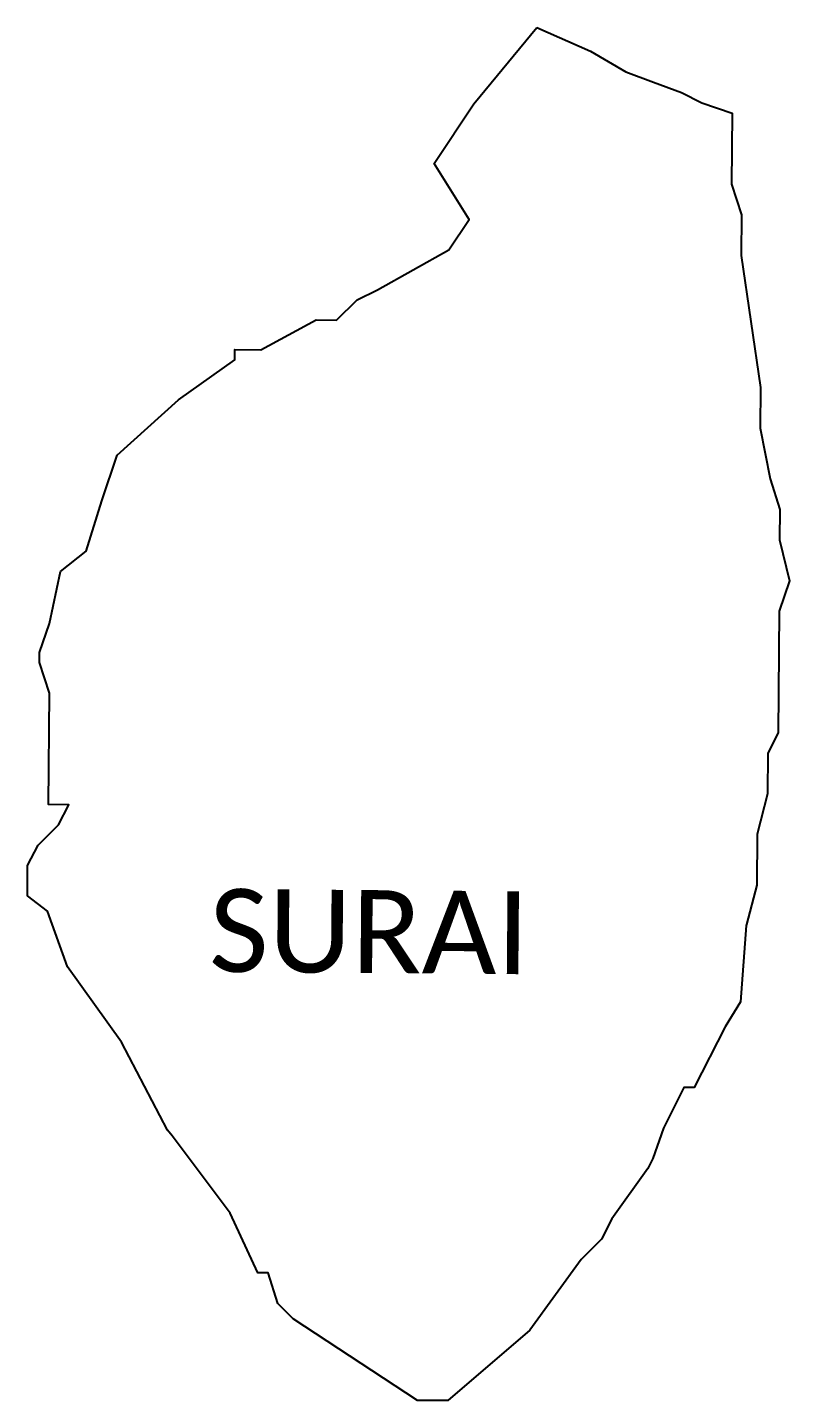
# Model space of a CAD drawing. Header units: metres. Extents: x 279169 to 280921, y 2047067 to 2048762.
# Drawn here: x 280081 to 280921, y 2047086 to 2048600 of the extents above; entities that cross this region are included whole.
import ezdxf

# ---------------------------------------------------------------- set-up
doc = ezdxf.new("R2010")
doc.units = ezdxf.units.M
doc.layers.add('VILLAGE NAME', color=250, linetype='Continuous')
doc.styles.get("Standard").update_dxf_attribs({"font": 'simplex.shx'})

msp = doc.modelspace()

# ---------------------------------------------------------------- linework, layer by layer
at = {"color": 6, "flags": 128}
msp.add_lwpolyline([(280642.3, 2048600.4), (280701.4, 2048574.3), (280740.4, 2048551.6), (280771.1, 2048540.2), (280801.8, 2048528.8), (280824.1, 2048517.4), (280857.6, 2048505.9), (280857, 2048427.5), (280868, 2048393.9), (280867.7, 2048349.1), (280888.9, 2048203.4), (280888.6, 2048158.6), (280899.4, 2048102.5), (280910.3, 2048068.8), (280910, 2048035.2), (280920.9, 2047990.3), (280909.4, 2047956.8), (280908.4, 2047822.5), (280897, 2047800.2), (280896.7, 2047755.4), (280885.1, 2047710.7), (280884.7, 2047654.7), (280873.4, 2047611), (280873.2, 2047610), (280866.9, 2047526), (280849.9, 2047498.2), (280815.8, 2047431.3), (280804.5, 2047431.3), (280781.9, 2047386.7), (280770.4, 2047353.2), (280764.7, 2047342), (280725.1, 2047286.4), (280713.7, 2047264.1), (280691.2, 2047241.8), (280634.6, 2047163.9), (280544.4, 2047086.2), (280510.8, 2047086.4), (280373.7, 2047176.4), (280357.1, 2047193.3), (280346.2, 2047226.9), (280334.9, 2047227), (280304.4, 2047292.8), (280240.4, 2047378), (280235.5, 2047384.4), (280184.8, 2047481.5), (280125.1, 2047564.3), (280103.2, 2047626), (280081, 2047642.9), (280081, 2047676.4), (280092.6, 2047698.7), (280115.2, 2047720.9), (280126.5, 2047743.2), (280104.2, 2047743.4), (280105.2, 2047866.4), (280094.2, 2047900.1), (280094.3, 2047911.3), (280105.3, 2047943.2), (280117.4, 2048000.6), (280145.5, 2048022.7), (280162.8, 2048078.5), (280179.9, 2048128.7), (280247.5, 2048189.7), (280309.4, 2048233.9), (280309.5, 2048245.1), (280338.1, 2048244.9), (280399.2, 2048278), (280421.6, 2048277.8), (280444.2, 2048300), (280466.6, 2048311), (280545.3, 2048355.1), (280567.9, 2048388.5), (280529.3, 2048450.3), (280573, 2048516.3), (280642.3, 2048600.4)], dxfattribs=at)

# ---------------------------------------------------------------- texts
at = {"layer": 'VILLAGE NAME', "insert": (280281.7, 2047650.5), "char_height": 91.425, "attachment_point": 1, "rotation": 359.5442}
msp.add_mtext_dynamic_manual_height_columns('{\\fCalibri|b0|i0|c0|p34;SURAI}', width=798.716, gutter_width=457.1, heights=[0], dxfattribs=at)

doc.saveas('drawing.dxf')
